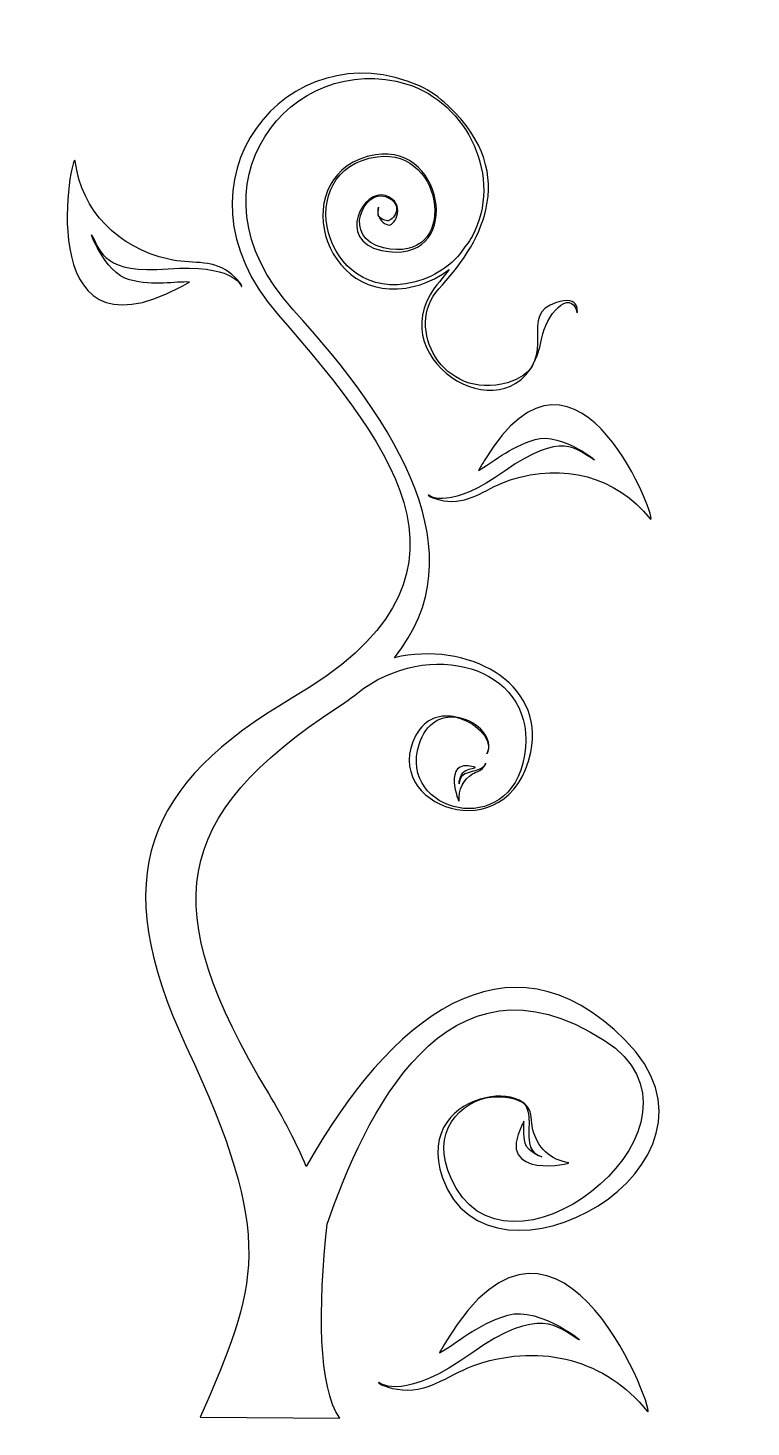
# Model space of a CAD drawing. Header units: centimetres. Extents: x -5.3 to 6.1, y -10.7 to 11.3.
import ezdxf

# ---------------------------------------------------------------- set-up
doc = ezdxf.new("R2010")
doc.units = ezdxf.units.CM
doc.header["$MEASUREMENT"] = 0
doc.layers.add('Camada 1', color=7, linetype='Continuous')

msp = doc.modelspace()

# ---------------------------------------------------------------- linework, layer by layer
at = {"layer": 'Camada 1'}
for points, knots in [([(1.24488, -6.77378), (0.98741, -6.03588), (1.45184, -5.61522), (1.92303, -5.52264), (1.92303, -5.52264), (1.44093, -5.64297), (1.00085, -6.15454), (1.46027, -6.93869), (1.46027, -6.93869), (2.43039, -8.60292), (5.73699, -5.8794), (3.78667, -4.6224), (3.78667, -4.6224), (1.28866, -3.01119), (0.01813, -5.83901), (-0.56533, -7.49993), (-0.56533, -7.49993), (-0.705, -8.8175), (-0.70754, -10.06189), (-0.36552, -10.54147), (-0.36552, -10.54147), (-0.36552, -10.54147), (-2.55687, -10.52968), (-2.55687, -10.52968), (-2.55687, -10.52968), (-1.65155, -8.4759), (-1.35537, -7.73716), (-2.77354, -4.71411), (-2.77354, -4.71411), (-4.02507, -2.0419), (-3.40917, -0.59473), (-1.10172, 0.75231), (-1.10172, 0.75231), (2.05428, 2.59492), (0.58018, 4.5671), (-1.32804, 6.74708), (-1.32804, 6.74708), (-3.17274, 8.85727), (-1.15598, 11.25098), (0.88142, 10.34402), (0.88142, 10.34402), (1.05726, 10.26491), (1.18516, 10.16818), (1.33068, 10.03186), (1.33068, 10.03186), (2.50948, 8.92461), (1.79598, 7.81399), (1.18931, 7.16362), (1.18931, 7.16362), (0.62982, 6.56201), (1.24654, 5.39504), (2.26463, 5.68952), (2.26463, 5.68952), (3.08243, 5.92511), (2.4691, 6.6916), (2.93014, 6.90531), (2.93014, 6.90531), (3.4089, 7.12325), (3.3567, 6.785), (3.3567, 6.785), (3.3567, 6.785), (3.24481, 7.20738), (2.85526, 6.72359), (2.80142, 6.39294), (2.80142, 6.39294), (2.52041, 4.73628), (0.35807, 5.9024), (1.05469, 7.07866), (1.05469, 7.07866), (1.13547, 7.21328), (1.25157, 7.33023), (1.3475, 7.46569), (1.3475, 7.46569), (1.2196, 7.36639), (1.04122, 7.26125), (0.80733, 7.20232), (0.80733, 7.20232), (-0.67767, 6.82285), (-1.22583, 9.0222), (0.19313, 9.26369), (0.19313, 9.26369), (1.31383, 9.45131), (1.57635, 7.485), (0.28568, 7.76435), (0.28568, 7.76435), (-0.43454, 7.92254), (0.00932, 8.74455), (0.34963, 8.62255), (0.34963, 8.62255), (0.69205, 8.50309), (0.49097, 8.15138), (0.40853, 8.16064), (0.40853, 8.16064), (0.34794, 8.16736), (0.2638, 8.22205), (0.23774, 8.31629), (0.23774, 8.31629), (0.26044, 8.25488), (0.32608, 8.23469), (0.37995, 8.22795), (0.37995, 8.22795), (0.46073, 8.21869), (0.67943, 8.48708), (0.34963, 8.60742), (0.34963, 8.60742), (0.01811, 8.72688), (-0.35165, 7.96292), (0.31767, 7.80557), (0.31767, 7.80557), (1.50904, 7.52286), (1.29787, 9.38063), (0.22007, 9.23339), (0.22007, 9.23339), (-1.156, 9.03987), (-0.63266, 6.90529), (0.79641, 7.26457), (0.79641, 7.26457), (1.19773, 7.36636), (1.42829, 7.59691), (1.52587, 7.72058), (1.52587, 7.72058), (1.5831, 7.81059), (1.65882, 7.89055), (1.71097, 7.98395), (1.71097, 7.98395), (2.1973, 8.9002), (1.64199, 10.07477), (0.68283, 10.37261), (0.68283, 10.37261), (-1.09459, 10.92456), (-2.88206, 8.79419), (-1.0971, 6.83381), (-1.0971, 6.83381), (0.54736, 5.02737), (1.81363, 3.0064), (0.48929, 1.37834), (0.48929, 1.37834), (1.62179, 1.64422), (2.86199, 0.99803), (2.62974, -0.09999), (2.62974, -0.09999), (2.28901, -1.6994), (0.23772, -0.93626), (0.82753, 0.1634), (0.82753, 0.1634), (0.97646, 0.4419), (1.22716, 0.4991), (1.45351, 0.44611), (1.45351, 0.44611), (1.22803, 0.47304), (0.98906, 0.37039), (0.87717, 0.02037), (0.87717, 0.02037), (0.53977, -1.04566), (2.31002, -1.50167), (2.53135, -0.15127), (2.53135, -0.15127), (2.74587, 1.17136), (1.17922, 1.70142), (0.00844, 0.8996), (0.00844, 0.8996), (-0.1148, 0.79948), (-0.24985, 0.70106), (-0.39582, 0.60345), (-0.39582, 0.60345), (-3.0184, -1.12222), (-3.23967, -2.52141), (-1.4854, -5.44519), (-1.4854, -5.44519), (-1.24098, -5.85241), (-1.04452, -6.23693), (-0.89056, -6.59533), (-0.89056, -6.59533), (0.39672, -4.3001), (2.2587, -2.76123), (4.10972, -4.61559), (4.10972, -4.61559), (6.08112, -6.58701), (1.96428, -8.84862), (1.24488, -6.77378)], [0, 0, 0, 0, 0.02173913, 0.02173913, 0.02173913, 0.02173913, 0.04347826, 0.04347826, 0.04347826, 0.04347826, 0.06521739, 0.06521739, 0.06521739, 0.06521739, 0.08695652, 0.08695652, 0.08695652, 0.08695652, 0.10869565, 0.10869565, 0.10869565, 0.10869565, 0.13043478, 0.13043478, 0.13043478, 0.13043478, 0.15217391, 0.15217391, 0.15217391, 0.15217391, 0.17391304, 0.17391304, 0.17391304, 0.17391304, 0.19565217, 0.19565217, 0.19565217, 0.19565217, 0.2173913, 0.2173913, 0.2173913, 0.2173913, 0.23913043, 0.23913043, 0.23913043, 0.23913043, 0.26086957, 0.26086957, 0.26086957, 0.26086957, 0.2826087, 0.2826087, 0.2826087, 0.2826087, 0.30434783, 0.30434783, 0.30434783, 0.30434783, 0.32608696, 0.32608696, 0.32608696, 0.32608696, 0.34782609, 0.34782609, 0.34782609, 0.34782609, 0.36956522, 0.36956522, 0.36956522, 0.36956522, 0.39130435, 0.39130435, 0.39130435, 0.39130435, 0.41304348, 0.41304348, 0.41304348, 0.41304348, 0.43478261, 0.43478261, 0.43478261, 0.43478261, 0.45652174, 0.45652174, 0.45652174, 0.45652174, 0.47826087, 0.47826087, 0.47826087, 0.47826087, 0.5, 0.5, 0.5, 0.5, 0.52173913, 0.52173913, 0.52173913, 0.52173913, 0.54347826, 0.54347826, 0.54347826, 0.54347826, 0.56521739, 0.56521739, 0.56521739, 0.56521739, 0.58695652, 0.58695652, 0.58695652, 0.58695652, 0.60869565, 0.60869565, 0.60869565, 0.60869565, 0.63043478, 0.63043478, 0.63043478, 0.63043478, 0.65217391, 0.65217391, 0.65217391, 0.65217391, 0.67391304, 0.67391304, 0.67391304, 0.67391304, 0.69565217, 0.69565217, 0.69565217, 0.69565217, 0.7173913, 0.7173913, 0.7173913, 0.7173913, 0.73913043, 0.73913043, 0.73913043, 0.73913043, 0.76086957, 0.76086957, 0.76086957, 0.76086957, 0.7826087, 0.7826087, 0.7826087, 0.7826087, 0.80434783, 0.80434783, 0.80434783, 0.80434783, 0.82608696, 0.82608696, 0.82608696, 0.82608696, 0.84782609, 0.84782609, 0.84782609, 0.84782609, 0.86956522, 0.86956522, 0.86956522, 0.86956522, 0.89130435, 0.89130435, 0.89130435, 0.89130435, 0.91304348, 0.91304348, 0.91304348, 0.91304348, 0.93478261, 0.93478261, 0.93478261, 0.93478261, 0.95652174, 0.95652174, 0.95652174, 0.95652174, 1, 1, 1, 1]), ([(-1.90901, 7.1964), (-1.91195, 7.2309), (-2.0676, 7.55314), (-3.05579, 7.47321), (-3.05579, 7.47321), (-4.05914, 7.39243), (-4.11719, 7.74663), (-4.24213, 7.97886), (-4.24213, 7.97886), (-4.32709, 8.15894), (-4.06205, 7.4017), (-3.66367, 7.30158), (-3.66367, 7.30158), (-3.26738, 7.2048), (-2.9548, 7.27801), (-2.72006, 7.26792), (-2.72006, 7.26792), (-2.76591, 7.24437), (-2.81346, 7.21744), (-2.86688, 7.18799), (-2.86688, 7.18799), (-5.25427, 5.91839), (-4.55048, 9.41261), (-4.51682, 9.16522), (-4.51682, 9.16522), (-4.40617, 8.37517), (-3.84875, 7.81061), (-3.04862, 7.6255), (-3.04862, 7.6255), (-2.70323, 7.54557), (-2.39362, 7.62971), (-2.10586, 7.42526), (-2.10586, 7.42526), (-1.96917, 7.32682), (-1.87199, 7.18717), (-1.90901, 7.1964)], [0, 0, 0, 0, 0.1, 0.1, 0.1, 0.1, 0.2, 0.2, 0.2, 0.2, 0.3, 0.3, 0.3, 0.3, 0.4, 0.4, 0.4, 0.4, 0.5, 0.5, 0.5, 0.5, 0.6, 0.6, 0.6, 0.6, 0.7, 0.7, 0.7, 0.7, 0.8, 0.8, 0.8, 0.8, 1, 1, 1, 1]), ([(0.24282, 8.44248), (0.23102, 8.39451), (0.23102, 8.35329), (0.23777, 8.31625), (0.23777, 8.31625), (0.22766, 8.34742), (0.22766, 8.38695), (0.24282, 8.44248)], [0, 0, 0, 0, 0.33333333, 0.33333333, 0.33333333, 0.33333333, 1, 1, 1, 1]), ([(4.50015, 3.55746), (3.96418, 4.22217), (3.14218, 4.435), (2.30667, 4.16576), (2.30667, 4.16576), (1.94488, 4.04966), (1.7076, 3.80146), (1.32903, 3.8309), (1.32903, 3.8309), (1.14893, 3.84521), (0.98573, 3.9226), (1.02444, 3.93271), (1.02444, 3.93271), (1.04378, 3.90242), (1.36348, 3.69207), (2.22761, 4.30882), (2.22761, 4.30882), (3.10515, 4.93646), (3.3559, 4.64201), (3.59569, 4.49728), (3.59569, 4.49728), (3.77238, 4.38115), (3.11187, 4.93059), (2.69542, 4.79933), (2.69542, 4.79933), (2.27473, 4.67228), (2.02904, 4.43333), (1.80859, 4.31469), (1.80859, 4.31469), (1.83637, 4.36097), (1.86664, 4.41145), (1.89863, 4.46614), (1.89863, 4.46614), (3.39377, 6.94653), (4.66845, 3.3505), (4.50015, 3.55746)], [0, 0, 0, 0, 0.1, 0.1, 0.1, 0.1, 0.2, 0.2, 0.2, 0.2, 0.3, 0.3, 0.3, 0.3, 0.4, 0.4, 0.4, 0.4, 0.5, 0.5, 0.5, 0.5, 0.6, 0.6, 0.6, 0.6, 0.7, 0.7, 0.7, 0.7, 0.8, 0.8, 0.8, 0.8, 1, 1, 1, 1]), ([(1.96005, -0.07474), (2.01051, 0.12044), (1.75222, 0.37791), (1.45353, 0.44609), (1.45353, 0.44609), (1.75222, 0.41071), (2.02736, 0.15158), (1.96005, -0.07474)], [0, 0, 0, 0, 0.33333333, 0.33333333, 0.33333333, 0.33333333, 1, 1, 1, 1]), ([(1.88938, -0.33896), (1.84226, -0.40206), (1.77833, -0.40206), (1.71692, -0.44244), (1.71692, -0.44244), (1.57471, -0.52996), (1.49224, -0.68895), (1.5057, -0.87072), (1.5057, -0.87072), (1.50909, -0.92626), (1.21797, -0.19257), (1.7329, -0.33306), (1.7329, -0.33306), (1.74298, -0.33563), (1.75475, -0.33814), (1.76404, -0.34147), (1.76404, -0.34147), (1.7211, -0.35745), (1.65635, -0.35996), (1.58484, -0.40457), (1.58484, -0.40457), (1.51332, -0.45005), (1.49732, -0.63343), (1.50491, -0.59052), (1.50491, -0.59052), (1.51838, -0.5308), (1.51417, -0.44664), (1.70938, -0.40708), (1.70938, -0.40708), (1.90287, -0.36755), (1.91803, -0.28593), (1.91634, -0.27503), (1.91634, -0.27503), (1.92303, -0.27331), (1.91126, -0.3112), (1.88938, -0.33896)], [0, 0, 0, 0, 0.1, 0.1, 0.1, 0.1, 0.2, 0.2, 0.2, 0.2, 0.3, 0.3, 0.3, 0.3, 0.4, 0.4, 0.4, 0.4, 0.5, 0.5, 0.5, 0.5, 0.6, 0.6, 0.6, 0.6, 0.7, 0.7, 0.7, 0.7, 0.8, 0.8, 0.8, 0.8, 1, 1, 1, 1]), ([(1.96005, -0.07474), (1.95666, -0.09241), (1.94994, -0.11009), (1.93984, -0.12604), (1.93984, -0.12604), (1.94997, -0.11009), (1.95669, -0.09242), (1.96005, -0.07474)], [0, 0, 0, 0, 0.33333333, 0.33333333, 0.33333333, 0.33333333, 1, 1, 1, 1]), ([(2.50609, -5.59332), (2.50609, -5.59332), (2.50694, -5.59332), (2.50694, -5.59332), (2.50694, -5.59332), (2.51197, -5.59501), (2.51197, -5.59668), (2.51533, -5.59919), (2.51533, -5.59919), (2.517, -5.60006), (2.517, -5.60088), (2.52038, -5.60088), (2.52038, -5.60088), (2.52038, -5.60088), (2.51871, -5.60089), (2.51871, -5.60089), (2.51871, -5.60089), (2.53638, -5.6152), (2.55909, -5.63875), (2.57761, -5.66233), (2.57761, -5.66233), (2.65503, -5.76581), (2.62643, -5.87937), (2.65669, -6.00727), (2.65669, -6.00727), (2.72739, -6.29839), (2.93519, -6.50032), (3.22546, -6.53818), (3.22546, -6.53818), (3.31465, -6.54826), (2.04081, -6.82337), (2.49513, -5.94162), (2.49513, -5.94162), (2.50442, -5.92228), (2.51365, -5.90627), (2.52037, -5.88608), (2.52037, -5.88608), (2.52794, -5.97527), (2.50352, -6.08886), (2.53886, -6.23274), (2.53886, -6.23274), (2.57757, -6.37913), (2.85604, -6.47338), (2.79045, -6.44224), (2.79045, -6.44224), (2.70547, -6.39932), (2.57421, -6.37662), (2.59945, -6.00975), (2.59945, -6.00975), (2.61966, -5.73043), (2.55233, -5.632), (2.51529, -5.60592), (2.51529, -5.60592), (2.51193, -5.60087), (2.50854, -5.59915), (2.50439, -5.59663), (2.50439, -5.59663), (2.50182, -5.59409), (2.49931, -5.59327), (2.4951, -5.58988), (2.4951, -5.58988), (2.4951, -5.58988), (2.4951, -5.58988), (2.4951, -5.58988), (2.4951, -5.58988), (2.4951, -5.58988), (2.4951, -5.58988), (2.4951, -5.58988), (2.4951, -5.58988), (2.34196, -5.50577), (2.13331, -5.48053), (1.92296, -5.52257), (1.92296, -5.52257), (2.13507, -5.46968), (2.34877, -5.48984), (2.50609, -5.59332)], [0, 0, 0, 0, 0.05, 0.05, 0.05, 0.05, 0.1, 0.1, 0.1, 0.1, 0.15, 0.15, 0.15, 0.15, 0.2, 0.2, 0.2, 0.2, 0.25, 0.25, 0.25, 0.25, 0.3, 0.3, 0.3, 0.3, 0.35, 0.35, 0.35, 0.35, 0.4, 0.4, 0.4, 0.4, 0.45, 0.45, 0.45, 0.45, 0.5, 0.5, 0.5, 0.5, 0.55, 0.55, 0.55, 0.55, 0.6, 0.6, 0.6, 0.6, 0.65, 0.65, 0.65, 0.65, 0.7, 0.7, 0.7, 0.7, 0.75, 0.75, 0.75, 0.75, 0.8, 0.8, 0.8, 0.8, 0.85, 0.85, 0.85, 0.85, 0.9, 0.9, 0.9, 0.9, 1, 1, 1, 1]), ([(4.45136, -10.43204), (3.80519, -9.63022), (2.80819, -9.36857), (1.79936, -9.69586), (1.79936, -9.69586), (1.36102, -9.83807), (1.07329, -10.13589), (0.6172, -10.09887), (0.6172, -10.09887), (0.39847, -10.08374), (0.20075, -9.992), (0.24702, -9.97854), (0.24702, -9.97854), (0.27311, -10.01389), (0.66014, -10.27048), (1.70429, -9.52335), (1.70429, -9.52335), (2.76276, -8.76532), (3.06644, -9.12206), (3.35759, -9.2979), (3.35759, -9.2979), (3.5696, -9.43924), (2.7745, -8.77371), (2.26629, -8.92769), (2.26629, -8.92769), (1.76146, -9.08501), (1.46365, -9.37362), (1.19774, -9.5175), (1.19774, -9.5175), (1.2297, -9.4586), (1.26592, -9.39971), (1.30543, -9.33324), (1.30543, -9.33324), (3.1144, -6.33457), (4.65499, -10.68197), (4.45136, -10.43204)], [0, 0, 0, 0, 0.1, 0.1, 0.1, 0.1, 0.2, 0.2, 0.2, 0.2, 0.3, 0.3, 0.3, 0.3, 0.4, 0.4, 0.4, 0.4, 0.5, 0.5, 0.5, 0.5, 0.6, 0.6, 0.6, 0.6, 0.7, 0.7, 0.7, 0.7, 0.8, 0.8, 0.8, 0.8, 1, 1, 1, 1])]:
    msp.add_open_spline(points, degree=3, knots=knots, dxfattribs=at)

doc.saveas('drawing.dxf')
